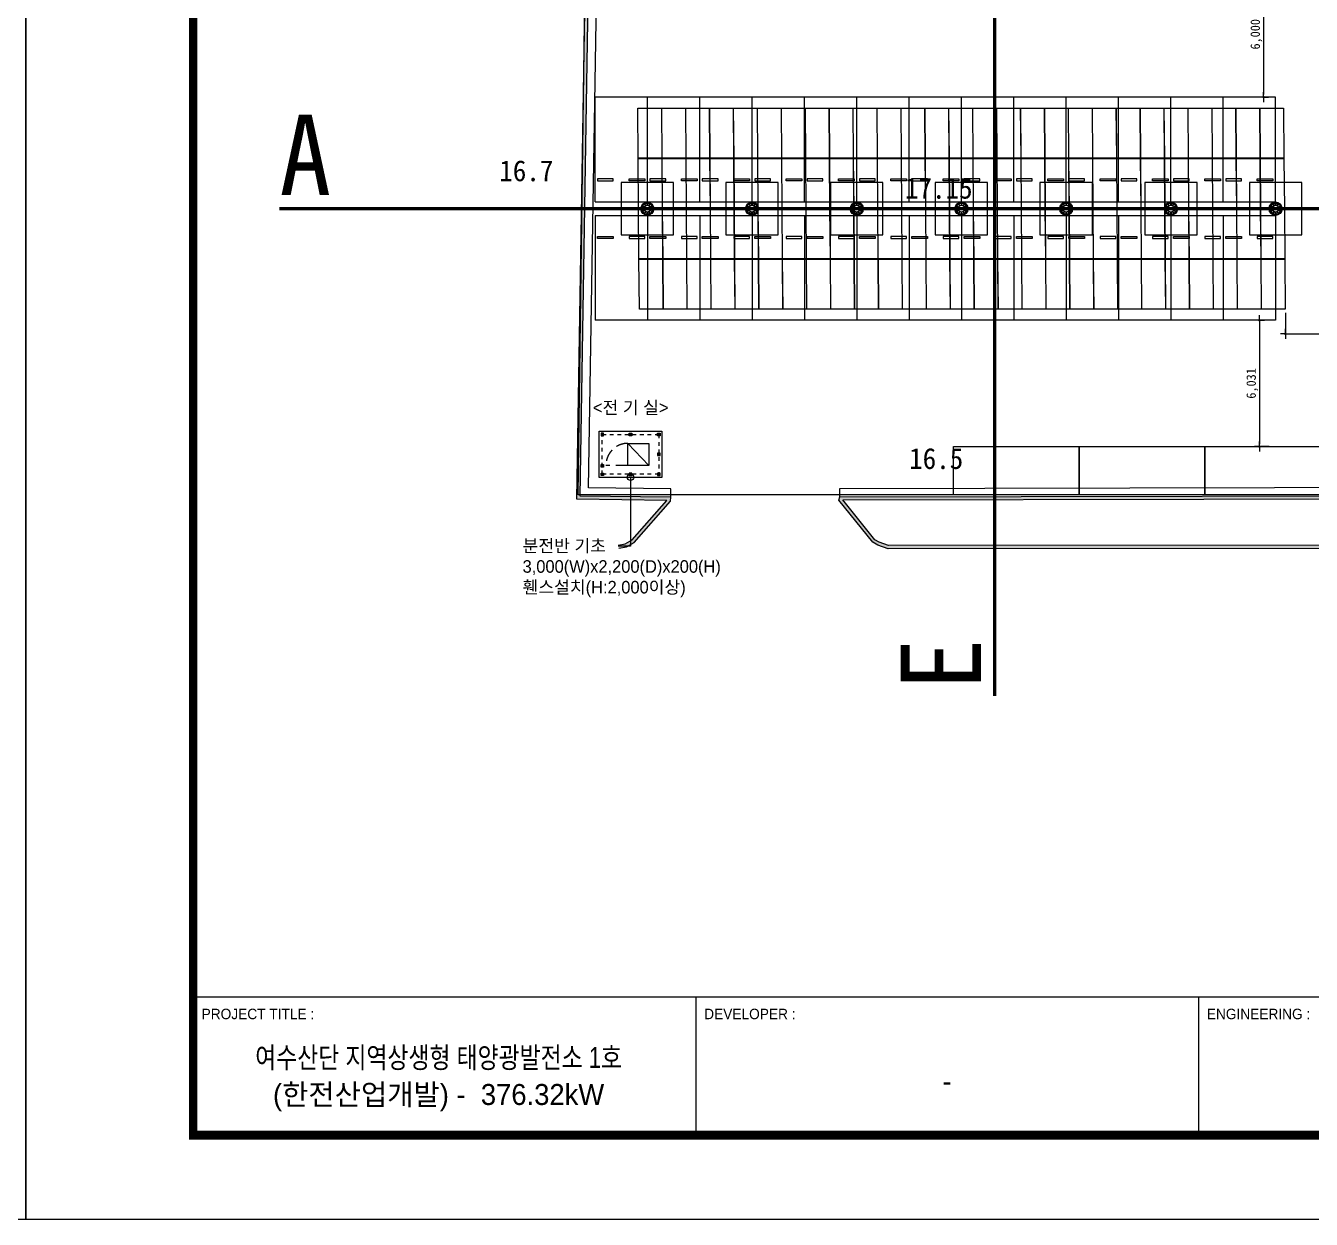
# Model space of a CAD drawing. Header units: millimetres. Extents: x 10297564 to 11610295, y -9287743 to -8409454.
# Drawn here: x 10549864 to 10611254, y -9287743 to -9230774 of the extents above; entities that cross this region are included whole.
import ezdxf
from ezdxf.enums import TextEntityAlignment as Align

# ---------------------------------------------------------------- set-up
doc = ezdxf.new("R2010")
doc.units = ezdxf.units.MM
doc.header["$LTSCALE"] = 100
for name, pattern in [('CEN1', [22, 15, -3, 1, -3]), ('HIDDEN', [2, 1, -1]), ('HIDDEN2', [4.7625, 3.175, -1.5875])]:
    doc.linetypes.add(name, pattern=pattern)
for name, color, linetype in [('_도곽_마크', 7, 'Continuous'), ('BOLT', 210, 'Continuous'), ('BOX', 7, 'Continuous'), ('BOX_Def', 8, 'Continuous'), ('CEN', 1, 'CEN1'), ('CON', 2, 'Continuous'), ('E-BACK', 8, 'Continuous'), ('FIN', 8, 'Continuous'), ('L형측구', 105, 'Continuous'), ('module', 5, 'Continuous'), ('PLATE', 6, 'Continuous'), ('TEX', 3, 'Continuous'), ('단면도', 140, 'Continuous'), ('배전반', 6, 'Continuous'), ('지적', 6, 'Continuous'), ('표기', 6, 'Continuous'), ('현황선', 4, 'Continuous'), ('휀스', 3, 'Continuous')]:
    doc.layers.add(name, color=color, linetype=linetype)
for name, color, linetype, lineweight in [('Anchor Bolt', 2, 'Continuous', 0), ('BasePlate', 2, 'Continuous', 0), ('DIJ1-TEXT', 7, 'Continuous', 5), ('TITLE', 7, 'Continuous', 0)]:
    doc.layers.add(name, color=color, linetype=linetype, lineweight=lineweight)
doc.styles.add('HL-S1', font='DotumChe.ttf')
doc.styles.add('KSHP', font='DotumChe.ttf')
doc.styles.add('RomanS', font='Dotum.ttf')
doc.styles.add('TITLE', font='H2GTRE.TTF')
doc.styles.add('각헤드라인엠', font='H2HDRM.TTF')
doc.dimstyles.new('HL-300', dxfattribs={"dimscale": 150, "dimtxt": 3, "dimasz": 0.8, "dimexe": 1.5, "dimexo": 2, "dimgap": 0.5, "dimtad": 1, "dimdec": 0, "dimzin": 0, "dimdsep": 46, "dimlunit": 6, "dimtxsty": 'HL-S1', "dimblk": 'HL-DOT', "dimcen": 1.5, "dimdle": 1.5, "dimclrd": 256, "dimclre": 256, "dimclrt": 3, "dimadec": 0, "dimazin": 0, "dimtfac": 1, "dimtdec": 0, "dimtix": 1, "dimtmove": 2, "dimatfit": 3, "dimldrblk": 'DOTSMALL', "dimfxl": 1.5, "dimtolj": 1, "dimtzin": 0, "dimlwd": -1, "dimarcsym": 0})

# ---------------------------------------------------------------- blocks, each defined once
blk = doc.blocks.new('A$C78AD5415')
at = {"layer": '_도곽_마크'}
for points in [[(40, 53), (40, 21)], [(160, 53), (40, 53)], [(160, 53), (160, 21)], [(280, 53), (160, 53)], [(280, 53), (280, 21)], [(400, 53), (280, 53)], [(40, 21), (811, 21)]]:
    blk.add_lwpolyline(points, dxfattribs=at)
at = {"layer": 'BOX', "const_width": 2}
blk.add_lwpolyline([(40, 20), (40, 574), (811, 574), (811, 20)], close=True, dxfattribs=at)
at = {"layer": 'BOX_Def'}
blk.add_lwpolyline([(0, 0), (841, 0), (841, 594), (0, 594)], close=True, dxfattribs=at)
at = {"style": 'TITLE', "width": 0.8}
blk.add_text('여수산단 지역상생형 태양광발전소 1호', height=5, dxfattribs=at).set_placement((98.58, 38.67), align=Align.MIDDLE)
at = {"style": 'TITLE'}
for s, p in [('(한전산업개발) -  376.32kW', (98.58, 29.35)), ('-', (220, 33))]:
    blk.add_text(s, height=5, dxfattribs=at).set_placement(p, align=Align.MIDDLE)
at = {"layer": 'DIJ1-TEXT', "style": 'RomanS'}
for s, p in [('PROJECT TITLE :', (42, 49)), ('DEVELOPER :', (162, 49)), ('ENGINEERING :', (282, 49))]:
    blk.add_text(s, height=2.5, dxfattribs=at).set_placement(p, align=Align.MIDDLE_LEFT)
blk = doc.blocks.new('HL-DOT')
at = {"color": 0, "linetype": 'ByBlock'}
for q in [(-2, 0), (0, 2), (0, -2), (2, 0)]:
    blk.add_line((0, 0), q, dxfattribs=at)
at = {"color": 0, "linetype": 'ByBlock', "const_width": 0.5}
blk.add_lwpolyline([(-0.25, 0, 1), (0.25, 0, 1)], format="xyb", close=True, dxfattribs=at)
blk = doc.blocks.new('*D893')
at = {"linetype": 'Continuous', "lineweight": -2, "ltscale": 2, "transparency": 16777216}
for p, q in [((10610017, -9244484), (10610017, -9245707)), ((10616046, -9244484), (10616046, -9245707))]:
    blk.add_line(p, q, dxfattribs=at)
at = {"ltscale": 2, "transparency": 16777216}
blk.add_line((10610137, -9245482), (10615926, -9245482), dxfattribs=at)
at = {"layer": 'defpoints', "color": 0, "linetype": 'Continuous', "ltscale": 2, "transparency": 16777216}
for p in [(10610017, -9244184), (10616046, -9244184), (10616046, -9245482)]:
    blk.add_point(p, dxfattribs=at)
at = {"linetype": 'Continuous', "ltscale": 2, "transparency": 16777216, "xscale": 120, "yscale": 120, "zscale": 120, "rotation": 180}
blk.add_blockref('HL-DOT', (10610017, -9245482), dxfattribs=at)
at = {"linetype": 'Continuous', "ltscale": 2, "transparency": 16777216, "xscale": 120, "yscale": 120, "zscale": 120}
blk.add_blockref('HL-DOT', (10616046, -9245482), dxfattribs=at)
at = {"color": 3, "linetype": 'Continuous', "ltscale": 2, "transparency": 16777216, "insert": (10613032, -9245139), "char_height": 450, "attachment_point": 5, "style": 'HL-S1'}
blk.add_mtext('\\A1;6,029', dxfattribs=at)
blk = doc.blocks.new('_DotSmall')
at = {"color": 0, "linetype": 'ByBlock', "const_width": 0.5}
blk.add_lwpolyline([(-0.0625, 0, 1), (0.0625, 0, 1)], format="xyb", close=True, dxfattribs=at)
blk = doc.blocks.new('*D896')
at = {"linetype": 'Continuous', "lineweight": -2, "ltscale": 2, "transparency": 16777216}
for p, q in [((10609892, -9228182), (10608750, -9228182)), ((10609249, -9234182), (10608750, -9234182))]:
    blk.add_line(p, q, dxfattribs=at)
at = {"ltscale": 2, "transparency": 16777216}
blk.add_line((10608975, -9228302), (10608975, -9234062), dxfattribs=at)
at = {"layer": 'defpoints', "color": 0, "linetype": 'Continuous', "ltscale": 2, "transparency": 16777216}
for p in [(10610192, -9228182), (10608975, -9234182), (10609549, -9234182)]:
    blk.add_point(p, dxfattribs=at)
at = {"linetype": 'Continuous', "ltscale": 2, "transparency": 16777216, "xscale": 120, "yscale": 120, "zscale": 120}
for p, rotation in [((10608975, -9228182), 90), ((10608975, -9234182), 270)]:
    blk.add_blockref('HL-DOT', p, dxfattribs=dict(at, rotation=rotation))
at = {"color": 3, "linetype": 'Continuous', "ltscale": 2, "transparency": 16777216, "insert": (10608632, -9231182), "char_height": 450, "attachment_point": 5, "rotation": 90, "style": 'HL-S1'}
blk.add_mtext('\\A1;6,000', dxfattribs=at)
blk = doc.blocks.new('*D898')
at = {"linetype": 'Continuous', "lineweight": -2, "ltscale": 2, "transparency": 16777216}
for p, q in [((10609249, -9244832), (10608555, -9244832)), ((10609249, -9250863), (10608555, -9250863))]:
    blk.add_line(p, q, dxfattribs=at)
at = {"ltscale": 2, "transparency": 16777216}
blk.add_line((10608780, -9244952), (10608780, -9250743), dxfattribs=at)
at = {"layer": 'defpoints', "color": 0, "linetype": 'Continuous', "ltscale": 2, "transparency": 16777216}
for p in [(10609549, -9244832), (10608780, -9250863), (10609549, -9250863)]:
    blk.add_point(p, dxfattribs=at)
at = {"linetype": 'Continuous', "ltscale": 2, "transparency": 16777216, "xscale": 120, "yscale": 120, "zscale": 120}
for p, rotation in [((10608780, -9244832), 90), ((10608780, -9250863), 270)]:
    blk.add_blockref('HL-DOT', p, dxfattribs=dict(at, rotation=rotation))
at = {"color": 3, "linetype": 'Continuous', "ltscale": 2, "transparency": 16777216, "insert": (10608438, -9247847), "char_height": 450, "attachment_point": 5, "rotation": 90, "style": 'HL-S1'}
blk.add_mtext('\\A1;6,031', dxfattribs=at)
blk = doc.blocks.new('일반주차')
at = {"color": 8, "linetype": 'ByBlock', "ltscale": 1.8}
for p, q in [((10522570, -9706491), (10520070, -9706491)), ((10520070, -9711491), (10520070, -9706491)), ((10522570, -9711491), (10522570, -9706491)), ((10520945, -9710391), (10520195, -9710391)), ((10520195, -9710391), (10520195, -9710491)), ((10520195, -9710491), (10520945, -9710491)), ((10520945, -9710491), (10520945, -9710391)), ((10521695, -9710391), (10522445, -9710391)), ((10521695, -9710491), (10521695, -9710391)), ((10522445, -9710491), (10521695, -9710491)), ((10522445, -9710391), (10522445, -9710491)), ((10520070, -9711491), (10522570, -9711491))]:
    blk.add_line(p, q, dxfattribs=at)
blk = doc.blocks.new('ANCHOR_BOLT-PLAN-M24')
at = {"layer": 'E-BACK'}
for p, q in [((-26, 0), (26, 0)), ((-20, -4), (-18, 3)), ((0, 21), (-18, 10)), ((-18, 10), (-18, -10)), ((-13, 16), (-15, 12)), ((-13, 16), (-6, 17)), ((0, 26), (0, -26)), ((18, 10), (0, 21)), ((7, 20), (3, 19)), ((7, 20), (12, 14)), ((18, -10), (18, 10)), ((20, 4), (18, 7)), ((20, 4), (18, -3)), ((-20, -4), (-18, -7)), ((-18, -10), (0, -21)), ((-7, -20), (-12, -14)), ((-7, -20), (-3, -19)), ((0, -21), (18, -10)), ((13, -16), (6, -17)), ((13, -16), (15, -12))]:
    blk.add_line(p, q, dxfattribs=at)
for radius in [22, 12]:
    blk.add_circle((0, 0), radius, dxfattribs=at)
blk = doc.blocks.new('기초')
at = {"layer": 'BasePlate'}
for radius in [325, 159, 151]:
    blk.add_circle((10406084, -9713701), radius, dxfattribs=at)
at = {"layer": 'CON'}
blk.add_lwpolyline([(10404834, -9714951), (10407334, -9714951), (10407334, -9712451), (10404834, -9712451)], close=True, dxfattribs=at)
at = {"layer": 'PLATE'}
for points in [[(10405949, -9713616), (10405943, -9713627), (10405824, -9713558), (10405830, -9713548), (10405949, -9713616)], [(10406010, -9713560), (10405999, -9713566), (10405931, -9713447), (10405941, -9713441), (10406010, -9713560)], [(10406090, -9713542), (10406078, -9713542), (10406078, -9713405), (10406090, -9713405), (10406090, -9713542)], [(10406169, -9713566), (10406158, -9713560), (10406227, -9713441), (10406237, -9713447), (10406169, -9713566)], [(10406225, -9713627), (10406219, -9713616), (10406338, -9713548), (10406344, -9713558), (10406225, -9713627)], [(10405925, -9713695), (10405925, -9713707), (10405788, -9713707), (10405788, -9713695), (10405925, -9713695)], [(10405943, -9713775), (10405949, -9713786), (10405830, -9713854), (10405824, -9713844), (10405943, -9713775)], [(10405999, -9713836), (10406010, -9713842), (10405941, -9713961), (10405931, -9713955), (10405999, -9713836)], [(10406078, -9713860), (10406090, -9713860), (10406090, -9713997), (10406078, -9713997), (10406078, -9713860)], [(10406158, -9713842), (10406169, -9713836), (10406237, -9713955), (10406227, -9713961), (10406158, -9713842)], [(10406219, -9713786), (10406225, -9713775), (10406344, -9713844), (10406338, -9713854), (10406219, -9713786)], [(10406243, -9713707), (10406243, -9713695), (10406381, -9713695), (10406381, -9713707), (10406243, -9713707)]]:
    blk.add_lwpolyline(points, dxfattribs=at)
at = {"layer": 'Anchor Bolt'}
for p in [(10405814, -9713629), (10405886, -9713503), (10406012, -9713431), (10406157, -9713431), (10406282, -9713503), (10406355, -9713629), (10405814, -9713773), (10405886, -9713899), (10406012, -9713971), (10406157, -9713971), (10406282, -9713899), (10406355, -9713773)]:
    blk.add_blockref('ANCHOR_BOLT-PLAN-M24', p, dxfattribs=at)

msp = doc.modelspace()

# ---------------------------------------------------------------- hatches: boundary and pattern name
at = {"layer": '현황선'}
h = msp.add_hatch(color=8, dxfattribs=at)
h.dxf.hatch_style = 1
h.paths.add_polyline_path([(10578186.5, -9255710.1), (10578162.8, -9255562), (10578497.2, -9255508.5), (10578819.6, -9255320.4), (10580487.2, -9253428.1), (10576186.9, -9253376.6), (10576962.7, -9205788.4), (10591855.1, -9205687.9), (10591966.7, -9193680.5), (10608840.6, -9193658.2), (10607232.6, -9191769.1), (10606933.5, -9191562.1), (10606536.8, -9191491.1), (10591965.3, -9191500.3), (10591965.2, -9191350.3), (10606550, -9191341.1), (10606992.1, -9191420.2), (10607334.1, -9191657), (10609047.3, -9193669.5), (10609019.6, -9193807.9), (10592115.3, -9193830.3), (10592003.7, -9205836.9), (10577110.3, -9205937.4), (10576339.3, -9253228.5), (10580668.4, -9253280.3), (10580658.7, -9253460.5), (10578916.1, -9255437.7), (10578548.6, -9255652.2)])
h = msp.add_hatch(color=8, dxfattribs=at)
h.dxf.hatch_style = 1
h.paths.add_polyline_path([(10590312.2, -9255420), (10588699.7, -9253411.6), (10588741.9, -9253256.6), (10623353.7, -9253189.9), (10642332.1, -9253168.9), (10647999.4, -9247347.9), (10648139.5, -9234220.8), (10648334.9, -9217898.1), (10648545.5, -9201729.5), (10640332, -9193912.9), (10620618.1, -9193906.1), (10616993.4, -9193831.8), (10617013, -9193707.8), (10618779.7, -9191693.7), (10619252.2, -9191389.7), (10619549.9, -9191370.1), (10640674, -9191416.2), (10642341, -9191525.1), (10643886.5, -9191952.2), (10645462.3, -9192653.2), (10646994.8, -9193729.2), (10648727.6, -9195472.5), (10650044.7, -9197609.9), (10650733.6, -9199194.3), (10651165.1, -9201693.7), (10650984.2, -9218084), (10650823.1, -9234300.5), (10650669.8, -9247364.1), (10650494.5, -9249287.7), (10649889.6, -9251254.1), (10648835.8, -9252910.8), (10647374.8, -9254221.4), (10646031.4, -9255013), (10644618.5, -9255471.1), (10643613.2, -9255595.2), (10623203.7, -9255724.6), (10591042.2, -9255740.4), (10590550.6, -9255563.7)])
h.paths.add_polyline_path([(10590412.5, -9255305.3), (10588887.9, -9253406.3), (10623353.9, -9253339.9), (10642395.5, -9253318.8), (10648148.7, -9247409.5), (10648289.5, -9234222.5), (10648484.8, -9217900), (10648696.4, -9201665.9), (10640392, -9193762.9), (10620619.7, -9193756.1), (10617231, -9193686.7), (10618878.6, -9191808.4), (10619300.8, -9191536.8), (10619554.6, -9191520.1), (10640669, -9191566.2), (10642315.9, -9191673.8), (10643835.7, -9192093.8), (10645388, -9192784.3), (10646897.8, -9193844.3), (10648609, -9195565.9), (10649911.4, -9197679.5), (10650588.9, -9199237.6), (10651015, -9201705.8), (10650834.2, -9218082.4), (10650673.1, -9234298.9), (10650519.8, -9247356.4), (10650346.5, -9249258.6), (10649752.2, -9251190.7), (10648720.3, -9252812.9), (10647285.8, -9254099.8), (10645969.4, -9254875.4), (10644585.9, -9255324), (10643603.5, -9255445.2), (10623203.2, -9255574.6), (10591068.3, -9255590.4), (10590615.3, -9255427.6)], flags=16)

# ---------------------------------------------------------------- linework, layer by layer
at = {"color": 8, "linetype": 'Continuous', "ltscale": 2}
for points in [[(10594163.1, -9250862.5), (10600163.1, -9250862.5), (10600163.1, -9253162.5), (10594163.1, -9253162.5)], [(10600163.1, -9250862.5), (10606163.1, -9250862.5), (10606163.1, -9253162.5), (10600163.1, -9253162.5)], [(10606163.1, -9250862.5), (10612163.1, -9250862.5), (10612163.1, -9253162.5), (10606163.1, -9253162.5)]]:
    msp.add_lwpolyline(points, close=True, dxfattribs=at)
at = {"layer": 'BOLT', "linetype": 'ByBlock', "ltscale": 1.8}
for centre in [(10577355.8, -9250243.3), (10577355.8, -9250323.3), (10577435.8, -9250243.3), (10577435.8, -9250323.3), (10578705.8, -9250243.3), (10578705.8, -9250323.3), (10578785.8, -9250243.3), (10578785.8, -9250323.3), (10580055.8, -9250243.3), (10580055.8, -9250323.3), (10580135.8, -9250243.3), (10580135.8, -9250323.3), (10580055.8, -9251193.3), (10580055.8, -9251273.3), (10580135.8, -9251193.3), (10580135.8, -9251273.3), (10577355.8, -9251743.3), (10577355.8, -9251823.3), (10577435.8, -9251743.3), (10577435.8, -9251823.3), (10577355.8, -9252143.3), (10577355.8, -9252223.3), (10577435.8, -9252143.3), (10577435.8, -9252223.3), (10578705.8, -9252143.3), (10578705.8, -9252223.3), (10578785.8, -9252143.3), (10578785.8, -9252223.3), (10580055.8, -9252143.3), (10580055.8, -9252223.3), (10580135.8, -9252143.3), (10580135.8, -9252223.3)]:
    msp.add_circle(centre, 6, dxfattribs=at)
at = {"layer": 'CEN', "linetype": 'ByBlock', "ltscale": 1.8}
for p, q in [((10577344.8, -9250243.3), (10577366.8, -9250243.3)), ((10577344.8, -9250323.3), (10577366.8, -9250323.3)), ((10577355.8, -9250254.3), (10577355.8, -9250232.3)), ((10577355.8, -9250312.3), (10577355.8, -9250334.3)), ((10577446.8, -9250243.3), (10577424.8, -9250243.3)), ((10577446.8, -9250323.3), (10577424.8, -9250323.3)), ((10577435.8, -9250254.3), (10577435.8, -9250232.3)), ((10577435.8, -9250312.3), (10577435.8, -9250334.3)), ((10579620.8, -9251758.3), (10578620.8, -9250708.3)), ((10578694.8, -9250243.3), (10578716.8, -9250243.3)), ((10578694.8, -9250323.3), (10578716.8, -9250323.3)), ((10578705.8, -9250254.3), (10578705.8, -9250232.3)), ((10578705.8, -9250312.3), (10578705.8, -9250334.3)), ((10578796.8, -9250243.3), (10578774.8, -9250243.3)), ((10578796.8, -9250323.3), (10578774.8, -9250323.3)), ((10578785.8, -9250254.3), (10578785.8, -9250232.3)), ((10578785.8, -9250312.3), (10578785.8, -9250334.3)), ((10580044.8, -9250243.3), (10580066.8, -9250243.3)), ((10580044.8, -9250323.3), (10580066.8, -9250323.3)), ((10580055.8, -9250254.3), (10580055.8, -9250232.3)), ((10580055.8, -9250312.3), (10580055.8, -9250334.3)), ((10580146.8, -9250243.3), (10580124.8, -9250243.3)), ((10580146.8, -9250323.3), (10580124.8, -9250323.3)), ((10580135.8, -9250254.3), (10580135.8, -9250232.3)), ((10580135.8, -9250312.3), (10580135.8, -9250334.3)), ((10580044.8, -9251193.3), (10580066.8, -9251193.3)), ((10580044.8, -9251273.3), (10580066.8, -9251273.3)), ((10580055.8, -9251204.3), (10580055.8, -9251182.3)), ((10580055.8, -9251262.3), (10580055.8, -9251284.3)), ((10580146.8, -9251193.3), (10580124.8, -9251193.3)), ((10580146.8, -9251273.3), (10580124.8, -9251273.3)), ((10580135.8, -9251204.3), (10580135.8, -9251182.3)), ((10580135.8, -9251262.3), (10580135.8, -9251284.3)), ((10577344.8, -9251743.3), (10577366.8, -9251743.3)), ((10577344.8, -9251823.3), (10577366.8, -9251823.3)), ((10577355.8, -9251754.3), (10577355.8, -9251732.3)), ((10577355.8, -9251812.3), (10577355.8, -9251834.3)), ((10577446.8, -9251743.3), (10577424.8, -9251743.3)), ((10577446.8, -9251823.3), (10577424.8, -9251823.3)), ((10577435.8, -9251754.3), (10577435.8, -9251732.3)), ((10577435.8, -9251812.3), (10577435.8, -9251834.3)), ((10577344.8, -9252143.3), (10577366.8, -9252143.3)), ((10577344.8, -9252223.3), (10577366.8, -9252223.3)), ((10577355.8, -9252154.3), (10577355.8, -9252132.3)), ((10577355.8, -9252212.3), (10577355.8, -9252234.3)), ((10577446.8, -9252143.3), (10577424.8, -9252143.3)), ((10577446.8, -9252223.3), (10577424.8, -9252223.3)), ((10577435.8, -9252154.3), (10577435.8, -9252132.3)), ((10577435.8, -9252212.3), (10577435.8, -9252234.3)), ((10578694.8, -9252143.3), (10578716.8, -9252143.3)), ((10578694.8, -9252223.3), (10578716.8, -9252223.3)), ((10578705.8, -9252154.3), (10578705.8, -9252132.3)), ((10578705.8, -9252212.3), (10578705.8, -9252234.3)), ((10578796.8, -9252143.3), (10578774.8, -9252143.3)), ((10578796.8, -9252223.3), (10578774.8, -9252223.3)), ((10578785.8, -9252154.3), (10578785.8, -9252132.3)), ((10578785.8, -9252212.3), (10578785.8, -9252234.3)), ((10580044.8, -9252143.3), (10580066.8, -9252143.3)), ((10580044.8, -9252223.3), (10580066.8, -9252223.3)), ((10580055.8, -9252154.3), (10580055.8, -9252132.3)), ((10580055.8, -9252212.3), (10580055.8, -9252234.3)), ((10580146.8, -9252143.3), (10580124.8, -9252143.3)), ((10580146.8, -9252223.3), (10580124.8, -9252223.3)), ((10580135.8, -9252154.3), (10580135.8, -9252132.3)), ((10580135.8, -9252212.3), (10580135.8, -9252234.3)), ((10578748.3, -9255607.9), (10578154.4, -9255607.9))]:
    msp.add_line(p, q, dxfattribs=at)
msp.add_lwpolyline([(10578748.3, -9252334.2), (10578748.3, -9255607.9)], dxfattribs=at)
msp.add_circle((10578745.8, -9252333.3), 150, dxfattribs=at)
at = {"layer": 'E-BACK', "linetype": 'ByBlock', "ltscale": 1.8}
for p, q in [((10577245.8, -9250133.3), (10580245.8, -9250133.3)), ((10577245.8, -9252333.3), (10577245.8, -9250133.3)), ((10580245.8, -9250133.3), (10580245.8, -9252333.3)), ((10577455.8, -9250223.3), (10577335.8, -9250223.3)), ((10577335.8, -9250223.3), (10577335.8, -9250343.3)), ((10577335.8, -9250343.3), (10577455.8, -9250343.3)), ((10577455.8, -9250343.3), (10577455.8, -9250223.3)), ((10578685.8, -9250343.3), (10578685.8, -9250223.3)), ((10578685.8, -9250223.3), (10578805.8, -9250223.3)), ((10578805.8, -9250343.3), (10578685.8, -9250343.3)), ((10578805.8, -9250223.3), (10578805.8, -9250343.3)), ((10580035.8, -9250343.3), (10580035.8, -9250223.3)), ((10580035.8, -9250223.3), (10580155.8, -9250223.3)), ((10580155.8, -9250343.3), (10580035.8, -9250343.3)), ((10580155.8, -9250223.3), (10580155.8, -9250343.3)), ((10580035.8, -9251173.3), (10580035.8, -9251293.3)), ((10580155.8, -9251173.3), (10580035.8, -9251173.3)), ((10580035.8, -9251293.3), (10580155.8, -9251293.3)), ((10580155.8, -9251293.3), (10580155.8, -9251173.3)), ((10577335.8, -9251843.3), (10577335.8, -9251723.3)), ((10577335.8, -9251723.3), (10577455.8, -9251723.3)), ((10577455.8, -9251843.3), (10577335.8, -9251843.3)), ((10577455.8, -9251723.3), (10577455.8, -9251843.3)), ((10580245.8, -9252333.3), (10577245.8, -9252333.3)), ((10577335.8, -9252243.3), (10577335.8, -9252123.3)), ((10577335.8, -9252123.3), (10577455.8, -9252123.3)), ((10577455.8, -9252243.3), (10577335.8, -9252243.3)), ((10577455.8, -9252123.3), (10577455.8, -9252243.3)), ((10578685.8, -9252123.3), (10578685.8, -9252243.3)), ((10578805.8, -9252123.3), (10578685.8, -9252123.3)), ((10578685.8, -9252243.3), (10578805.8, -9252243.3)), ((10578805.8, -9252243.3), (10578805.8, -9252123.3)), ((10580035.8, -9252123.3), (10580035.8, -9252243.3)), ((10580155.8, -9252123.3), (10580035.8, -9252123.3)), ((10580035.8, -9252243.3), (10580155.8, -9252243.3)), ((10580155.8, -9252243.3), (10580155.8, -9252123.3))]:
    msp.add_line(p, q, dxfattribs=at)
for centre, radius in [((10577355.8, -9250243.3), 6), ((10577355.8, -9250323.3), 6), ((10577395.8, -9250283.3), 40), ((10577435.8, -9250243.3), 6), ((10577435.8, -9250323.3), 6), ((10578705.8, -9250243.3), 6), ((10578705.8, -9250323.3), 6), ((10578745.8, -9250283.3), 40), ((10578785.8, -9250243.3), 6), ((10578785.8, -9250323.3), 6), ((10580055.8, -9250243.3), 6), ((10580055.8, -9250323.3), 6), ((10580095.8, -9250283.3), 40), ((10580135.8, -9250243.3), 6), ((10580135.8, -9250323.3), 6), ((10580055.8, -9251193.3), 6), ((10580055.8, -9251273.3), 6), ((10580095.8, -9251233.3), 40), ((10580135.8, -9251193.3), 6), ((10580135.8, -9251273.3), 6), ((10577355.8, -9251743.3), 6), ((10577355.8, -9251823.3), 6), ((10577395.8, -9251783.3), 40), ((10577435.8, -9251743.3), 6), ((10577435.8, -9251823.3), 6), ((10577355.8, -9252143.3), 6), ((10577355.8, -9252223.3), 6), ((10577395.8, -9252183.3), 40), ((10577435.8, -9252143.3), 6), ((10577435.8, -9252223.3), 6), ((10578705.8, -9252143.3), 6), ((10578705.8, -9252223.3), 6), ((10578745.8, -9252183.3), 40), ((10578785.8, -9252143.3), 6), ((10578785.8, -9252223.3), 6), ((10580055.8, -9252143.3), 6), ((10580055.8, -9252223.3), 6), ((10580095.8, -9252183.3), 40), ((10580135.8, -9252143.3), 6), ((10580135.8, -9252223.3), 6)]:
    msp.add_circle(centre, radius, dxfattribs=at)
at = {"layer": 'FIN', "color": 3, "linetype": 'ByBlock', "ltscale": 1.8}
msp.add_lwpolyline([(10577245.8, -9250133.3), (10580245.8, -9250133.3), (10580245.8, -9252333.3), (10577245.8, -9252333.3)], close=True, dxfattribs=at)
at = {"layer": 'FIN', "color": 5, "linetype": 'HIDDEN', "ltscale": 1.8}
msp.add_lwpolyline([(10577395.8, -9250283.3), (10580095.8, -9250283.3), (10580095.8, -9252183.3), (10577395.8, -9252183.3)], close=True, dxfattribs=at)
at = {"layer": 'L형측구', "color": 3}
for points in [[(10578186.5, -9255710.1), (10578548.6, -9255652.2), (10578916.1, -9255437.7), (10580658.7, -9253460.5), (10580668.4, -9253280.3), (10580668.4, -9253280.3), (10576339.3, -9253228.5), (10577110.3, -9205937.4), (10592003.7, -9205836.9), (10592115.3, -9193830.3), (10609019.6, -9193807.9), (10609047.3, -9193669.5), (10607334.1, -9191657), (10606992.1, -9191420.2), (10606550, -9191341.1), (10591963.7, -9191350.3)], [(10650984.2, -9218084), (10650823.1, -9234300.5), (10650669.8, -9247364.1), (10650494.5, -9249287.7), (10649889.6, -9251254.1), (10648835.8, -9252910.8), (10647374.8, -9254221.4), (10646031.4, -9255013), (10644618.5, -9255471.1), (10643613.2, -9255595.2), (10623203.7, -9255724.6), (10591042.2, -9255740.4), (10590550.6, -9255563.7), (10590312.2, -9255420), (10588699.7, -9253411.6), (10588741.9, -9253256.6), (10623353.7, -9253189.9), (10642332.1, -9253168.9), (10647999.4, -9247347.9), (10648139.5, -9234220.8), (10648334.9, -9217898.1)]]:
    msp.add_lwpolyline(points, dxfattribs=at)
at = {"layer": 'module', "linetype": 'Continuous', "ltscale": 2}
for points in [[(10579094.2, -9234710.7), (10580226.7, -9234710.7), (10580244.6, -9237101.5), (10579112.1, -9237101.5), (10579094.2, -9234710.7)], [(10580236.7, -9234710.7), (10581369.2, -9234710.7), (10581387.1, -9237101.5), (10580254.6, -9237101.5), (10580236.7, -9234710.7)], [(10581379.2, -9234710.7), (10582511.6, -9234710.7), (10582529.6, -9237101.5), (10581397.1, -9237101.5), (10581379.2, -9234710.7)], [(10582521.6, -9234710.7), (10583654.1, -9234710.7), (10583672.1, -9237101.5), (10582539.6, -9237101.5), (10582521.6, -9234710.7)], [(10583664.1, -9234710.7), (10584796.6, -9234710.7), (10584814.5, -9237101.5), (10583682.1, -9237101.5), (10583664.1, -9234710.7)], [(10584806.6, -9234710.7), (10585939.1, -9234710.7), (10585957, -9237101.5), (10584824.5, -9237101.5), (10584806.6, -9234710.7)], [(10585949.1, -9234710.7), (10587081.6, -9234710.7), (10587099.5, -9237101.5), (10585967, -9237101.5), (10585949.1, -9234710.7)], [(10587091.6, -9234710.7), (10588224, -9234710.7), (10588242, -9237101.5), (10587109.5, -9237101.5), (10587091.6, -9234710.7)], [(10588234, -9234710.7), (10589366.5, -9234710.7), (10589384.5, -9237101.5), (10588252, -9237101.5), (10588234, -9234710.7)], [(10589376.5, -9234710.7), (10590509, -9234710.7), (10590527, -9237101.5), (10589394.5, -9237101.5), (10589376.5, -9234710.7)], [(10590519, -9234710.7), (10591651.5, -9234710.7), (10591669.4, -9237101.5), (10590537, -9237101.5), (10590519, -9234710.7)], [(10591661.5, -9234710.7), (10592794, -9234710.7), (10592811.9, -9237101.5), (10591679.4, -9237101.5), (10591661.5, -9234710.7)], [(10592804, -9234710.7), (10593936.5, -9234710.7), (10593954.4, -9237101.5), (10592821.9, -9237101.5), (10592804, -9234710.7)], [(10593946.5, -9234710.7), (10595078.9, -9234710.7), (10595096.9, -9237101.5), (10593964.4, -9237101.5), (10593946.5, -9234710.7)], [(10595088.9, -9234710.7), (10596221.4, -9234710.7), (10596239.4, -9237101.5), (10595106.9, -9237101.5), (10595088.9, -9234710.7)], [(10596231.4, -9234710.7), (10597363.9, -9234710.7), (10597381.8, -9237101.5), (10596249.4, -9237101.5), (10596231.4, -9234710.7)], [(10597373.9, -9234710.7), (10598506.4, -9234710.7), (10598524.3, -9237101.5), (10597391.8, -9237101.5), (10597373.9, -9234710.7)], [(10598516.4, -9234710.7), (10599648.9, -9234710.7), (10599666.8, -9237101.5), (10598534.3, -9237101.5), (10598516.4, -9234710.7)], [(10599658.9, -9234710.7), (10600791.3, -9234710.7), (10600809.3, -9237101.5), (10599676.8, -9237101.5), (10599658.9, -9234710.7)], [(10600801.3, -9234710.7), (10601933.8, -9234710.7), (10601951.8, -9237101.5), (10600819.3, -9237101.5), (10600801.3, -9234710.7)], [(10601943.8, -9234710.7), (10603076.3, -9234710.7), (10603094.3, -9237101.5), (10601961.8, -9237101.5), (10601943.8, -9234710.7)], [(10603086.3, -9234710.7), (10604218.8, -9234710.7), (10604236.7, -9237101.5), (10603104.3, -9237101.5), (10603086.3, -9234710.7)], [(10604228.8, -9234710.7), (10605361.3, -9234710.7), (10605379.2, -9237101.5), (10604246.7, -9237101.5), (10604228.8, -9234710.7)], [(10605371.3, -9234710.7), (10606503.8, -9234710.7), (10606521.7, -9237101.5), (10605389.2, -9237101.5), (10605371.3, -9234710.7)], [(10606513.8, -9234710.7), (10607646.2, -9234710.7), (10607664.2, -9237101.5), (10606531.7, -9237101.5), (10606513.8, -9234710.7)], [(10607656.2, -9234710.7), (10608788.7, -9234710.7), (10608806.7, -9237101.5), (10607674.2, -9237101.5), (10607656.2, -9234710.7)], [(10608798.7, -9234710.7), (10609931.2, -9234710.7), (10609949.1, -9237101.5), (10608816.7, -9237101.5), (10608798.7, -9234710.7)], [(10579112.2, -9237111.2), (10580244.7, -9237111.2), (10580262.6, -9239502), (10579130.2, -9239502), (10579112.2, -9237111.2)], [(10580254.7, -9237111.2), (10581387.2, -9237111.2), (10581405.1, -9239502), (10580272.6, -9239502), (10580254.7, -9237111.2)], [(10581397.2, -9237111.2), (10582529.7, -9237111.2), (10582547.6, -9239502), (10581415.1, -9239502), (10581397.2, -9237111.2)], [(10582539.7, -9237111.2), (10583672.1, -9237111.2), (10583690.1, -9239502), (10582557.6, -9239502), (10582539.7, -9237111.2)], [(10583682.1, -9237111.2), (10584814.6, -9237111.2), (10584832.6, -9239502), (10583700.1, -9239502), (10583682.1, -9237111.2)], [(10584824.6, -9237111.2), (10585957.1, -9237111.2), (10585975, -9239502), (10584842.6, -9239502), (10584824.6, -9237111.2)], [(10585967.1, -9237111.2), (10587099.6, -9237111.2), (10587117.5, -9239502), (10585985, -9239502), (10585967.1, -9237111.2)], [(10587109.6, -9237111.2), (10588242.1, -9237111.2), (10588260, -9239502), (10587127.5, -9239502), (10587109.6, -9237111.2)], [(10588252.1, -9237111.2), (10589384.5, -9237111.2), (10589402.5, -9239502), (10588270, -9239502), (10588252.1, -9237111.2)], [(10589394.5, -9237111.2), (10590527, -9237111.2), (10590545, -9239502), (10589412.5, -9239502), (10589394.5, -9237111.2)], [(10590537, -9237111.2), (10591669.5, -9237111.2), (10591687.5, -9239502), (10590555, -9239502), (10590537, -9237111.2)], [(10591679.5, -9237111.2), (10592812, -9237111.2), (10592829.9, -9239502), (10591697.5, -9239502), (10591679.5, -9237111.2)], [(10592822, -9237111.2), (10593954.5, -9237111.2), (10593972.4, -9239502), (10592839.9, -9239502), (10592822, -9237111.2)], [(10593964.5, -9237111.2), (10595097, -9237111.2), (10595114.9, -9239502), (10593982.4, -9239502), (10593964.5, -9237111.2)], [(10595107, -9237111.2), (10596239.4, -9237111.2), (10596257.4, -9239502), (10595124.9, -9239502), (10595107, -9237111.2)], [(10596249.4, -9237111.2), (10597381.9, -9237111.2), (10597399.9, -9239502), (10596267.4, -9239502), (10596249.4, -9237111.2)], [(10597391.9, -9237111.2), (10598524.4, -9237111.2), (10598542.3, -9239502), (10597409.9, -9239502), (10597391.9, -9237111.2)], [(10598534.4, -9237111.2), (10599666.9, -9237111.2), (10599684.8, -9239502), (10598552.3, -9239502), (10598534.4, -9237111.2)], [(10599676.9, -9237111.2), (10600809.4, -9237111.2), (10600827.3, -9239502), (10599694.8, -9239502), (10599676.9, -9237111.2)], [(10600819.4, -9237111.2), (10601951.8, -9237111.2), (10601969.8, -9239502), (10600837.3, -9239502), (10600819.4, -9237111.2)], [(10601961.8, -9237111.2), (10603094.3, -9237111.2), (10603112.3, -9239502), (10601979.8, -9239502), (10601961.8, -9237111.2)], [(10603104.3, -9237111.2), (10604236.8, -9237111.2), (10604254.8, -9239502), (10603122.3, -9239502), (10603104.3, -9237111.2)], [(10604246.8, -9237111.2), (10605379.3, -9237111.2), (10605397.2, -9239502), (10604264.8, -9239502), (10604246.8, -9237111.2)], [(10605389.3, -9237111.2), (10606521.8, -9237111.2), (10606539.7, -9239502), (10605407.2, -9239502), (10605389.3, -9237111.2)], [(10606531.8, -9237111.2), (10607664.3, -9237111.2), (10607682.2, -9239502), (10606549.7, -9239502), (10606531.8, -9237111.2)], [(10607674.3, -9237111.2), (10608806.7, -9237111.2), (10608824.7, -9239502), (10607692.2, -9239502), (10607674.3, -9237111.2)], [(10608816.7, -9237111.2), (10609949.2, -9237111.2), (10609967.2, -9239502), (10608834.7, -9239502), (10608816.7, -9237111.2)], [(10579130.2, -9239511.7), (10580262.7, -9239511.7), (10580280.7, -9241902.5), (10579148.2, -9241902.5), (10579130.2, -9239511.7)], [(10580272.7, -9239511.7), (10581405.2, -9239511.7), (10581423.1, -9241902.5), (10580290.7, -9241902.5), (10580272.7, -9239511.7)], [(10581415.2, -9239511.7), (10582547.7, -9239511.7), (10582565.6, -9241902.5), (10581433.1, -9241902.5), (10581415.2, -9239511.7)], [(10582557.7, -9239511.7), (10583690.2, -9239511.7), (10583708.1, -9241902.5), (10582575.6, -9241902.5), (10582557.7, -9239511.7)], [(10583700.2, -9239511.7), (10584832.6, -9239511.7), (10584850.6, -9241902.5), (10583718.1, -9241902.5), (10583700.2, -9239511.7)], [(10584842.6, -9239511.7), (10585975.1, -9239511.7), (10585993.1, -9241902.5), (10584860.6, -9241902.5), (10584842.6, -9239511.7)], [(10585985.1, -9239511.7), (10587117.6, -9239511.7), (10587135.5, -9241902.5), (10586003.1, -9241902.5), (10585985.1, -9239511.7)], [(10587127.6, -9239511.7), (10588260.1, -9239511.7), (10588278, -9241902.5), (10587145.5, -9241902.5), (10587127.6, -9239511.7)], [(10588270.1, -9239511.7), (10589402.6, -9239511.7), (10589420.5, -9241902.5), (10588288, -9241902.5), (10588270.1, -9239511.7)], [(10589412.6, -9239511.7), (10590545, -9239511.7), (10590563, -9241902.5), (10589430.5, -9241902.5), (10589412.6, -9239511.7)], [(10590555, -9239511.7), (10591687.5, -9239511.7), (10591705.5, -9241902.5), (10590573, -9241902.5), (10590555, -9239511.7)], [(10591697.5, -9239511.7), (10592830, -9239511.7), (10592848, -9241902.5), (10591715.5, -9241902.5), (10591697.5, -9239511.7)], [(10592840, -9239511.7), (10593972.5, -9239511.7), (10593990.4, -9241902.5), (10592858, -9241902.5), (10592840, -9239511.7)], [(10593982.5, -9239511.7), (10595115, -9239511.7), (10595132.9, -9241902.5), (10594000.4, -9241902.5), (10593982.5, -9239511.7)], [(10595125, -9239511.7), (10596257.5, -9239511.7), (10596275.4, -9241902.5), (10595142.9, -9241902.5), (10595125, -9239511.7)], [(10596267.5, -9239511.7), (10597399.9, -9239511.7), (10597417.9, -9241902.5), (10596285.4, -9241902.5), (10596267.5, -9239511.7)], [(10597409.9, -9239511.7), (10598542.4, -9239511.7), (10598560.4, -9241902.5), (10597427.9, -9241902.5), (10597409.9, -9239511.7)], [(10598552.4, -9239511.7), (10599684.9, -9239511.7), (10599702.8, -9241902.5), (10598570.4, -9241902.5), (10598552.4, -9239511.7)], [(10599694.9, -9239511.7), (10600827.4, -9239511.7), (10600845.3, -9241902.5), (10599712.8, -9241902.5), (10599694.9, -9239511.7)], [(10600837.4, -9239511.7), (10601969.9, -9239511.7), (10601987.8, -9241902.5), (10600855.3, -9241902.5), (10600837.4, -9239511.7)], [(10601979.9, -9239511.7), (10603112.3, -9239511.7), (10603130.3, -9241902.5), (10601997.8, -9241902.5), (10601979.9, -9239511.7)], [(10603122.3, -9239511.7), (10604254.8, -9239511.7), (10604272.8, -9241902.5), (10603140.3, -9241902.5), (10603122.3, -9239511.7)], [(10604264.8, -9239511.7), (10605397.3, -9239511.7), (10605415.3, -9241902.5), (10604282.8, -9241902.5), (10604264.8, -9239511.7)], [(10605407.3, -9239511.7), (10606539.8, -9239511.7), (10606557.7, -9241902.5), (10605425.3, -9241902.5), (10605407.3, -9239511.7)], [(10606549.8, -9239511.7), (10607682.3, -9239511.7), (10607700.2, -9241902.5), (10606567.7, -9241902.5), (10606549.8, -9239511.7)], [(10607692.3, -9239511.7), (10608824.8, -9239511.7), (10608842.7, -9241902.5), (10607710.2, -9241902.5), (10607692.3, -9239511.7)], [(10608834.8, -9239511.7), (10609967.2, -9239511.7), (10609985.2, -9241902.5), (10608852.7, -9241902.5), (10608834.8, -9239511.7)], [(10579148.2, -9241912.2), (10580280.7, -9241912.2), (10580298.7, -9244303), (10579166.2, -9244303), (10579148.2, -9241912.2)], [(10580290.7, -9241912.2), (10581423.2, -9241912.2), (10581441.2, -9244303), (10580308.7, -9244303), (10580290.7, -9241912.2)], [(10581433.2, -9241912.2), (10582565.7, -9241912.2), (10582583.6, -9244303), (10581451.2, -9244303), (10581433.2, -9241912.2)], [(10582575.7, -9241912.2), (10583708.2, -9241912.2), (10583726.1, -9244303), (10582593.6, -9244303), (10582575.7, -9241912.2)], [(10583718.2, -9241912.2), (10584850.7, -9241912.2), (10584868.6, -9244303), (10583736.1, -9244303), (10583718.2, -9241912.2)], [(10584860.7, -9241912.2), (10585993.1, -9241912.2), (10586011.1, -9244303), (10584878.6, -9244303), (10584860.7, -9241912.2)], [(10586003.1, -9241912.2), (10587135.6, -9241912.2), (10587153.6, -9244303), (10586021.1, -9244303), (10586003.1, -9241912.2)], [(10587145.6, -9241912.2), (10588278.1, -9241912.2), (10588296.1, -9244303), (10587163.6, -9244303), (10587145.6, -9241912.2)], [(10588288.1, -9241912.2), (10589420.6, -9241912.2), (10589438.5, -9244303), (10588306, -9244303), (10588288.1, -9241912.2)], [(10589430.6, -9241912.2), (10590563.1, -9241912.2), (10590581, -9244303), (10589448.5, -9244303), (10589430.6, -9241912.2)], [(10590573.1, -9241912.2), (10591705.5, -9241912.2), (10591723.5, -9244303), (10590591, -9244303), (10590573.1, -9241912.2)], [(10591715.5, -9241912.2), (10592848, -9241912.2), (10592866, -9244303), (10591733.5, -9244303), (10591715.5, -9241912.2)], [(10592858, -9241912.2), (10593990.5, -9241912.2), (10594008.5, -9244303), (10592876, -9244303), (10592858, -9241912.2)], [(10594000.5, -9241912.2), (10595133, -9241912.2), (10595150.9, -9244303), (10594018.5, -9244303), (10594000.5, -9241912.2)], [(10595143, -9241912.2), (10596275.5, -9241912.2), (10596293.4, -9244303), (10595160.9, -9244303), (10595143, -9241912.2)], [(10596285.5, -9241912.2), (10597418, -9241912.2), (10597435.9, -9244303), (10596303.4, -9244303), (10596285.5, -9241912.2)], [(10597428, -9241912.2), (10598560.4, -9241912.2), (10598578.4, -9244303), (10597445.9, -9244303), (10597428, -9241912.2)], [(10598570.4, -9241912.2), (10599702.9, -9241912.2), (10599720.9, -9244303), (10598588.4, -9244303), (10598570.4, -9241912.2)], [(10599712.9, -9241912.2), (10600845.4, -9241912.2), (10600863.4, -9244303), (10599730.9, -9244303), (10599712.9, -9241912.2)], [(10600855.4, -9241912.2), (10601987.9, -9241912.2), (10602005.8, -9244303), (10600873.3, -9244303), (10600855.4, -9241912.2)], [(10601997.9, -9241912.2), (10603130.4, -9241912.2), (10603148.3, -9244303), (10602015.8, -9244303), (10601997.9, -9241912.2)], [(10603140.4, -9241912.2), (10604272.9, -9241912.2), (10604290.8, -9244303), (10603158.3, -9244303), (10603140.4, -9241912.2)], [(10604282.8, -9241912.2), (10605415.3, -9241912.2), (10605433.3, -9244303), (10604300.8, -9244303), (10604282.8, -9241912.2)], [(10605425.3, -9241912.2), (10606557.8, -9241912.2), (10606575.8, -9244303), (10605443.3, -9244303), (10605425.3, -9241912.2)], [(10606567.8, -9241912.2), (10607700.3, -9241912.2), (10607718.2, -9244303), (10606585.8, -9244303), (10606567.8, -9241912.2)], [(10607710.3, -9241912.2), (10608842.8, -9241912.2), (10608860.7, -9244303), (10607728.2, -9244303), (10607710.3, -9241912.2)], [(10608852.8, -9241912.2), (10609985.3, -9241912.2), (10610003.2, -9244303), (10608870.7, -9244303), (10608852.8, -9241912.2)]]:
    msp.add_lwpolyline(points, dxfattribs=at)
at = {"layer": 'PLATE', "linetype": 'ByBlock', "ltscale": 1.8}
for points in [[(10577455.8, -9250343.3), (10577455.8, -9250223.3), (10577335.8, -9250223.3), (10577335.8, -9250343.3)], [(10578685.8, -9250343.3), (10578685.8, -9250223.3), (10578805.8, -9250223.3), (10578805.8, -9250343.3)], [(10580035.8, -9250343.3), (10580035.8, -9250223.3), (10580155.8, -9250223.3), (10580155.8, -9250343.3)], [(10580035.8, -9251173.3), (10580035.8, -9251293.3), (10580155.8, -9251293.3), (10580155.8, -9251173.3)], [(10577455.8, -9251723.3), (10577455.8, -9251843.3), (10577335.8, -9251843.3), (10577335.8, -9251723.3)], [(10577455.8, -9252123.3), (10577455.8, -9252243.3), (10577335.8, -9252243.3), (10577335.8, -9252123.3)], [(10578685.8, -9252123.3), (10578685.8, -9252243.3), (10578805.8, -9252243.3), (10578805.8, -9252123.3)], [(10580035.8, -9252123.3), (10580035.8, -9252243.3), (10580155.8, -9252243.3), (10580155.8, -9252123.3)]]:
    msp.add_lwpolyline(points, close=True, dxfattribs=at)
at = {"layer": '단면도', "const_width": 150}
for points in [[(10596134.6, -9181104.8), (10596134.6, -9262774.6)], [(10658175.9, -9239506.9), (10561979.9, -9239506.9)]]:
    msp.add_lwpolyline(points, dxfattribs=at)
at = {"layer": '배전반', "color": 8, "linetype": 'HIDDEN2', "ltscale": 1.8}
msp.add_line((10578620.8, -9251758.3), (10577570.8, -9251758.3), dxfattribs=at)
at = {"layer": '배전반', "linetype": 'ByBlock', "ltscale": 1.8}
msp.add_lwpolyline([(10578620.8, -9251758.3), (10578620.8, -9250708.3), (10579620.8, -9250708.3), (10579620.8, -9251758.3)], close=True, dxfattribs=at)
at = {"layer": '배전반', "color": 8, "linetype": 'HIDDEN2', "ltscale": 1.8}
msp.add_arc((10578620.8, -9251758.3), 1050, 90, 180, dxfattribs=at)
at = {"layer": '지적'}
msp.add_lwpolyline([(10576252.8, -9253162.5), (10576876.4, -9205752.3), (10591872, -9205679.3), (10591991, -9193848.3), (10640320.9, -9193867.2), (10648572.5, -9201675.3), (10648076.4, -9247253.3), (10642348.4, -9253162.5), (10576252.8, -9253162.5)], close=True, dxfattribs=at)
at = {"layer": '현황선', "color": 3}
for points in [[(10578162.8, -9255562), (10578497.2, -9255508.5), (10578819.6, -9255320.4), (10580487.2, -9253428.1), (10576186.9, -9253376.6), (10576962.7, -9205788.4), (10591855.1, -9205687.9), (10591966.7, -9193680.5), (10608840.6, -9193658.2), (10607232.6, -9191769.1), (10606933.5, -9191562.1), (10606536.8, -9191491.1), (10591965.3, -9191500.3)], [(10580668.4, -9253280.3), (10580673.2, -9252880.3), (10576745.8, -9252833.3), (10577503.9, -9206334.8), (10592400, -9206234.2), (10592511.6, -9194229.8), (10609020.1, -9194207.9), (10609019.6, -9193807.9)], [(10588741.9, -9253256.6), (10588741.1, -9252856.6), (10623353.1, -9252789.9), (10642163.1, -9252769.1), (10647601.1, -9247183.5), (10647739.5, -9234216.3), (10647934.9, -9217893.1), (10648143.3, -9201898.8), (10640172, -9194312.9), (10620613.9, -9194306.1), (10616985.2, -9194231.8), (10616993.4, -9193831.8)], [(10650834.2, -9218082.4), (10650673.1, -9234298.9), (10650519.8, -9247356.4), (10650346.5, -9249258.6), (10649752.2, -9251190.7), (10648720.3, -9252812.9), (10647285.8, -9254099.8), (10645969.4, -9254875.4), (10644585.9, -9255324), (10643603.5, -9255445.2), (10623203.2, -9255574.6), (10591068.3, -9255590.4), (10590615.3, -9255427.6), (10590412.5, -9255305.3), (10588887.9, -9253406.3), (10623353.9, -9253339.9), (10642395.5, -9253318.8), (10648148.7, -9247409.5), (10648289.5, -9234222.5), (10648484.8, -9217900)]]:
    msp.add_lwpolyline(points, dxfattribs=at)
at = {"layer": '휀스', "linetype": 'ByBlock', "ltscale": 1.8}
for centre in [(10577395.8, -9250283.3), (10578745.8, -9250283.3), (10580095.8, -9250283.3), (10580095.8, -9251233.3), (10577395.8, -9251783.3), (10577395.8, -9252183.3), (10578745.8, -9252183.3), (10580095.8, -9252183.3)]:
    msp.add_circle(centre, 40, dxfattribs=at)

# ---------------------------------------------------------------- block references
at = {"linetype": 'Continuous'}
for name, p in [('일반주차', (56979.2, 472309)), ('일반주차', (59479.2, 472309)), ('일반주차', (61979.2, 472309)), ('일반주차', (64479.2, 472309)), ('일반주차', (66979.2, 472309)), ('일반주차', (69479.2, 472309)), ('일반주차', (71979.2, 472309)), ('일반주차', (74479.2, 472309)), ('일반주차', (76979.2, 472309)), ('일반주차', (79479.2, 472309)), ('일반주차', (81979.2, 472309)), ('일반주차', (84479.2, 472309)), ('일반주차', (86979.2, 472309)), ('기초', (173464.6, 474194.1)), ('기초', (178464.6, 474194.1)), ('기초', (183464.6, 474194.1)), ('기초', (188464.6, 474194.1)), ('기초', (193464.6, 474194.1)), ('기초', (198464.6, 474194.1)), ('기초', (203464.6, 474194.1))]:
    msp.add_blockref(name, p, dxfattribs=at)
at = {"linetype": 'Continuous', "xscale": -1, "rotation": 180}
for p in [(56979.2, -18951322.7), (59479.2, -18951322.7), (61979.2, -18951322.7), (64479.2, -18951322.7), (66979.2, -18951322.7), (69479.2, -18951322.7), (71979.2, -18951322.7), (74479.2, -18951322.7), (76979.2, -18951322.7), (79479.2, -18951322.7), (81979.2, -18951322.7), (84479.2, -18951322.7), (86979.2, -18951322.7)]:
    msp.add_blockref('일반주차', p, dxfattribs=at)
at = {"layer": 'TITLE', "color": 4, "xscale": 200, "yscale": 200, "zscale": 200}
for p in [(10381664, -9287743.3), (10549864, -9287743.3)]:
    msp.add_blockref('A$C78AD5415', p, dxfattribs=at)

# ---------------------------------------------------------------- texts
at = {"layer": 'TEX', "style": '각헤드라인엠'}
for s, p in [('<전 기 실>', (10576948.2, -9249479.4)), ('분전반 기초 ', (10573591.7, -9256075.2)), ('3,000(W)x2,200(D)x200(H)', (10573591.7, -9257063.8)), ('휀스설치(H:2,000이상)', (10573591.7, -9258052.4))]:
    msp.add_text(s, height=600, dxfattribs=at).set_placement(p, align=Align.BOTTOM_LEFT)
at = {"layer": '단면도', "style": 'KSHP'}
msp.add_text('A', height=3821.9, dxfattribs=at).set_placement((10561979.9, -9238847.1))
msp.add_text('E', height=3821.9, rotation=90, dxfattribs=at).set_placement((10595474.9, -9262483.9))
at = {"layer": '표기', "color": 4, "style": 'KSHP'}
for s, p in [('16.7', (10572477.4, -9238195.7)), ('17.15', (10591849.8, -9239027.7)), ('16.5', (10592049, -9251931.2))]:
    msp.add_text(s, height=1000, dxfattribs=at).set_placement(p)

# ---------------------------------------------------------------- dimensions: what is measured, and where the dimension line sits
at = {"linetype": 'Continuous', "ltscale": 2}
for base, p1, p2, picture, middle in [((10608975, -9234181.9), (10610192.5, -9228181.9), (10609548.7, -9234181.9), '*D896', (10608632.1, -9231181.9)), ((10608780.3, -9250862.5), (10609548.7, -9244831.9), (10609548.7, -9250862.5), '*D898', (10608437.5, -9247847.2))]:
    dim = msp.add_linear_dim(base=base, p1=p1, p2=p2, angle=90, dimstyle='HL-300', dxfattribs=at)
    dim.commit()
    dim.dimension.update_dxf_attribs({"geometry": picture, "text_midpoint": middle})
dim = msp.add_linear_dim(base=(10616045.9, -9245481.8), p1=(10610017.2, -9244184), p2=(10616045.9, -9244184), dimstyle='HL-300', dxfattribs=at)
dim.commit()
dim.dimension.update_dxf_attribs({"geometry": '*D893', "text_midpoint": (10613031.6, -9245138.9)})

doc.saveas('drawing.dxf')
